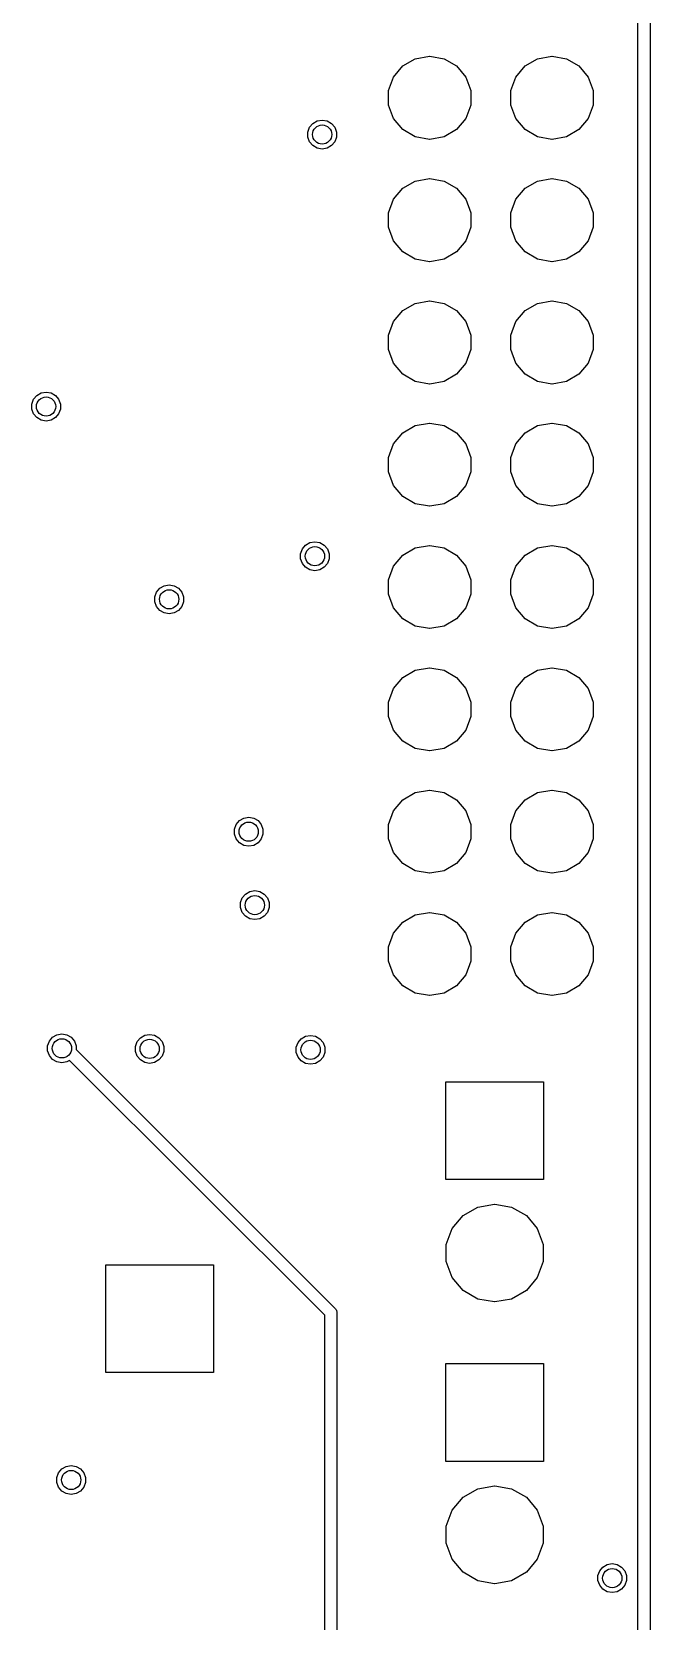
# Model space of a CAD drawing. Extents: x 10 to 287, y -200 to -10.
# Drawn here: x 166.69 to 179.53, y -109.49 to -76.48 of the extents above; entities that cross this region are included whole.
import ezdxf

# ---------------------------------------------------------------- set-up
doc = ezdxf.new("R2010")
doc.units = 0
doc.header["$MEASUREMENT"] = 0
doc.layers.add('BLACK', color=7, linetype='CONTINUOUS')

msp = doc.modelspace()

# ---------------------------------------------------------------- linework, layer by layer
at = {"layer": 'Black'}
for p, q in [((179.273, -129.397), (179.273, -56.8976)), ((179.527, -56.845), (179.527, -129.45)), ((174.199, -77.4182), (174.392, -77.1884)), ((174.392, -77.1884), (174.651, -77.0385)), ((174.651, -77.0385), (174.947, -76.9864)), ((174.947, -76.9864), (174.953, -76.9864)), ((174.953, -76.9864), (175.249, -77.0385)), ((175.249, -77.0385), (175.508, -77.1884)), ((175.508, -77.1884), (175.701, -77.4182)), ((176.739, -77.4182), (176.932, -77.1884)), ((176.932, -77.1884), (177.191, -77.0385)), ((177.191, -77.0385), (177.487, -76.9864)), ((177.487, -76.9864), (177.493, -76.9864)), ((177.493, -76.9864), (177.789, -77.0385)), ((177.789, -77.0385), (178.048, -77.1884)), ((178.048, -77.1884), (178.241, -77.4182)), ((174.096, -77.7), (174.199, -77.4182)), ((175.701, -77.4182), (175.804, -77.7)), ((176.636, -77.7), (176.739, -77.4182)), ((178.241, -77.4182), (178.344, -77.7)), ((174.096, -78), (174.096, -77.7)), ((175.804, -77.7), (175.804, -78)), ((176.636, -78), (176.636, -77.7)), ((178.344, -77.7), (178.344, -78)), ((174.199, -78.2818), (174.096, -78)), ((175.804, -78), (175.701, -78.2818)), ((176.739, -78.2818), (176.636, -78)), ((178.344, -78), (178.241, -78.2818)), ((172.424, -78.5608), (172.459, -78.4626)), ((172.459, -78.4626), (172.527, -78.3825)), ((172.527, -78.3825), (172.617, -78.3303)), ((172.617, -78.3303), (172.72, -78.3121)), ((172.72, -78.3121), (172.823, -78.3303)), ((172.823, -78.3303), (172.913, -78.3825)), ((172.913, -78.3825), (172.981, -78.4626)), ((172.981, -78.4626), (173.016, -78.5608)), ((174.392, -78.5116), (174.199, -78.2818)), ((174.651, -78.6615), (174.392, -78.5116)), ((175.508, -78.5116), (175.249, -78.6615)), ((175.701, -78.2818), (175.508, -78.5116)), ((176.932, -78.5116), (176.739, -78.2818)), ((177.191, -78.6615), (176.932, -78.5116)), ((178.048, -78.5116), (177.789, -78.6615)), ((178.241, -78.2818), (178.048, -78.5116)), ((172.424, -78.6652), (172.424, -78.5608)), ((172.459, -78.7634), (172.424, -78.6652)), ((172.527, -78.8435), (172.459, -78.7634)), ((172.617, -78.8957), (172.527, -78.8435)), ((172.913, -78.8435), (172.823, -78.8957)), ((172.981, -78.7634), (172.913, -78.8435)), ((173.016, -78.6652), (172.981, -78.7634)), ((173.016, -78.5608), (173.016, -78.6652)), ((174.947, -78.7136), (174.651, -78.6615)), ((174.953, -78.7136), (174.947, -78.7136)), ((175.249, -78.6615), (174.953, -78.7136)), ((177.487, -78.7136), (177.191, -78.6615)), ((177.493, -78.7136), (177.487, -78.7136)), ((177.789, -78.6615), (177.493, -78.7136)), ((172.72, -78.9139), (172.617, -78.8957)), ((172.823, -78.8957), (172.72, -78.9139)), ((174.651, -79.5785), (174.947, -79.5264)), ((174.947, -79.5264), (174.953, -79.5264)), ((174.953, -79.5264), (175.249, -79.5785)), ((177.191, -79.5785), (177.487, -79.5264)), ((177.487, -79.5264), (177.493, -79.5264)), ((177.493, -79.5264), (177.789, -79.5785)), ((174.199, -79.9582), (174.392, -79.7284)), ((174.392, -79.7284), (174.651, -79.5785)), ((175.249, -79.5785), (175.508, -79.7284)), ((175.508, -79.7284), (175.701, -79.9582)), ((176.739, -79.9582), (176.932, -79.7284)), ((176.932, -79.7284), (177.191, -79.5785)), ((177.789, -79.5785), (178.048, -79.7284)), ((178.048, -79.7284), (178.241, -79.9582)), ((174.096, -80.24), (174.199, -79.9582)), ((175.701, -79.9582), (175.804, -80.24)), ((176.636, -80.24), (176.739, -79.9582)), ((178.241, -79.9582), (178.344, -80.24)), ((174.096, -80.54), (174.096, -80.24)), ((175.804, -80.24), (175.804, -80.54)), ((176.636, -80.54), (176.636, -80.24)), ((178.344, -80.24), (178.344, -80.54)), ((174.199, -80.8218), (174.096, -80.54)), ((174.392, -81.0516), (174.199, -80.8218)), ((175.701, -80.8218), (175.508, -81.0516)), ((175.804, -80.54), (175.701, -80.8218)), ((176.739, -80.8218), (176.636, -80.54)), ((176.932, -81.0516), (176.739, -80.8218)), ((178.241, -80.8218), (178.048, -81.0516)), ((178.344, -80.54), (178.241, -80.8218)), ((174.651, -81.2015), (174.392, -81.0516)), ((175.508, -81.0516), (175.249, -81.2015)), ((177.191, -81.2015), (176.932, -81.0516)), ((178.048, -81.0516), (177.789, -81.2015)), ((174.947, -81.2536), (174.651, -81.2015)), ((174.953, -81.2536), (174.947, -81.2536)), ((175.249, -81.2015), (174.953, -81.2536)), ((177.487, -81.2536), (177.191, -81.2015)), ((177.493, -81.2536), (177.487, -81.2536)), ((177.789, -81.2015), (177.493, -81.2536)), ((174.392, -82.2684), (174.651, -82.1185)), ((174.651, -82.1185), (174.947, -82.0664)), ((174.947, -82.0664), (174.953, -82.0664)), ((174.953, -82.0664), (175.249, -82.1185)), ((175.249, -82.1185), (175.508, -82.2684)), ((176.932, -82.2684), (177.191, -82.1185)), ((177.191, -82.1185), (177.487, -82.0664)), ((177.487, -82.0664), (177.493, -82.0664)), ((177.493, -82.0664), (177.789, -82.1185)), ((177.789, -82.1185), (178.048, -82.2684)), ((174.096, -82.78), (174.199, -82.4982)), ((174.199, -82.4982), (174.392, -82.2684)), ((175.508, -82.2684), (175.701, -82.4982)), ((175.701, -82.4982), (175.804, -82.78)), ((176.636, -82.78), (176.739, -82.4982)), ((176.739, -82.4982), (176.932, -82.2684)), ((178.048, -82.2684), (178.241, -82.4982)), ((178.241, -82.4982), (178.344, -82.78)), ((174.096, -83.08), (174.096, -82.78)), ((175.804, -82.78), (175.804, -83.08)), ((176.636, -83.08), (176.636, -82.78)), ((178.344, -82.78), (178.344, -83.08)), ((174.199, -83.3618), (174.096, -83.08)), ((175.804, -83.08), (175.701, -83.3618)), ((176.739, -83.3618), (176.636, -83.08)), ((178.344, -83.08), (178.241, -83.3618)), ((174.392, -83.5916), (174.199, -83.3618)), ((175.701, -83.3618), (175.508, -83.5916)), ((176.932, -83.5916), (176.739, -83.3618)), ((178.241, -83.3618), (178.048, -83.5916)), ((174.651, -83.7415), (174.392, -83.5916)), ((174.947, -83.7936), (174.651, -83.7415)), ((174.953, -83.7936), (174.947, -83.7936)), ((175.249, -83.7415), (174.953, -83.7936)), ((175.508, -83.5916), (175.249, -83.7415)), ((177.191, -83.7415), (176.932, -83.5916)), ((177.487, -83.7936), (177.191, -83.7415)), ((177.493, -83.7936), (177.487, -83.7936)), ((177.789, -83.7415), (177.493, -83.7936)), ((178.048, -83.5916), (177.789, -83.7415)), ((166.695, -84.2097), (166.731, -84.1115)), ((166.731, -84.1115), (166.798, -84.0315)), ((166.798, -84.0315), (166.889, -83.9793)), ((166.889, -83.9793), (166.991, -83.9611)), ((166.991, -83.9611), (167.094, -83.9793)), ((167.094, -83.9793), (167.185, -84.0315)), ((167.185, -84.0315), (167.252, -84.1115)), ((167.252, -84.1115), (167.288, -84.2097)), ((166.695, -84.3142), (166.695, -84.2097)), ((166.731, -84.4124), (166.695, -84.3142)), ((166.798, -84.4925), (166.731, -84.4124)), ((166.889, -84.5447), (166.798, -84.4925)), ((167.185, -84.4925), (167.094, -84.5447)), ((167.252, -84.4124), (167.185, -84.4925)), ((167.288, -84.3142), (167.252, -84.4124)), ((167.288, -84.2097), (167.288, -84.3142)), ((166.991, -84.5628), (166.889, -84.5447)), ((167.094, -84.5447), (166.991, -84.5628)), ((174.199, -85.0382), (174.392, -84.8084)), ((174.392, -84.8084), (174.651, -84.6585)), ((174.651, -84.6585), (174.947, -84.6064)), ((174.947, -84.6064), (174.953, -84.6064)), ((174.953, -84.6064), (175.249, -84.6585)), ((175.249, -84.6585), (175.508, -84.8084)), ((175.508, -84.8084), (175.701, -85.0382)), ((176.739, -85.0382), (176.932, -84.8084)), ((176.932, -84.8084), (177.191, -84.6585)), ((177.191, -84.6585), (177.487, -84.6064)), ((177.487, -84.6064), (177.493, -84.6064)), ((177.493, -84.6064), (177.789, -84.6585)), ((177.789, -84.6585), (178.048, -84.8084)), ((178.048, -84.8084), (178.241, -85.0382)), ((174.096, -85.32), (174.199, -85.0382)), ((175.701, -85.0382), (175.804, -85.32)), ((176.636, -85.32), (176.739, -85.0382)), ((178.241, -85.0382), (178.344, -85.32)), ((174.096, -85.62), (174.096, -85.32)), ((175.804, -85.32), (175.804, -85.62)), ((176.636, -85.62), (176.636, -85.32)), ((178.344, -85.32), (178.344, -85.62)), ((174.199, -85.9018), (174.096, -85.62)), ((175.804, -85.62), (175.701, -85.9018)), ((176.739, -85.9018), (176.636, -85.62)), ((178.344, -85.62), (178.241, -85.9018)), ((174.392, -86.1316), (174.199, -85.9018)), ((174.651, -86.2815), (174.392, -86.1316)), ((175.508, -86.1316), (175.249, -86.2815)), ((175.701, -85.9018), (175.508, -86.1316)), ((176.932, -86.1316), (176.739, -85.9018)), ((177.191, -86.2815), (176.932, -86.1316)), ((178.048, -86.1316), (177.789, -86.2815)), ((178.241, -85.9018), (178.048, -86.1316)), ((174.947, -86.3336), (174.651, -86.2815)), ((174.953, -86.3336), (174.947, -86.3336)), ((175.249, -86.2815), (174.953, -86.3336)), ((177.487, -86.3336), (177.191, -86.2815)), ((177.493, -86.3336), (177.487, -86.3336)), ((177.789, -86.2815), (177.493, -86.3336)), ((172.377, -87.1395), (172.467, -87.0873)), ((172.467, -87.0873), (172.57, -87.0691)), ((172.57, -87.0691), (172.673, -87.0873)), ((172.673, -87.0873), (172.763, -87.1395)), ((172.274, -87.3178), (172.309, -87.2196)), ((172.274, -87.4222), (172.274, -87.3178)), ((172.309, -87.5204), (172.274, -87.4222)), ((172.309, -87.2196), (172.377, -87.1395)), ((172.763, -87.1395), (172.831, -87.2196)), ((172.831, -87.2196), (172.866, -87.3178)), ((172.866, -87.4222), (172.831, -87.5204)), ((172.866, -87.3178), (172.866, -87.4222)), ((174.199, -87.5782), (174.392, -87.3484)), ((174.392, -87.3484), (174.651, -87.1985)), ((174.651, -87.1985), (174.947, -87.1464)), ((174.947, -87.1464), (174.953, -87.1464)), ((174.953, -87.1464), (175.249, -87.1985)), ((175.249, -87.1985), (175.508, -87.3484)), ((175.508, -87.3484), (175.701, -87.5782)), ((176.739, -87.5782), (176.932, -87.3484)), ((176.932, -87.3484), (177.191, -87.1985)), ((177.191, -87.1985), (177.487, -87.1464)), ((177.487, -87.1464), (177.493, -87.1464)), ((177.493, -87.1464), (177.789, -87.1985)), ((177.789, -87.1985), (178.048, -87.3484)), ((178.048, -87.3484), (178.241, -87.5782)), ((172.377, -87.6005), (172.309, -87.5204)), ((172.467, -87.6527), (172.377, -87.6005)), ((172.57, -87.6709), (172.467, -87.6527)), ((172.673, -87.6527), (172.57, -87.6709)), ((172.763, -87.6005), (172.673, -87.6527)), ((172.831, -87.5204), (172.763, -87.6005)), ((174.096, -87.86), (174.199, -87.5782)), ((175.701, -87.5782), (175.804, -87.86)), ((176.636, -87.86), (176.739, -87.5782)), ((178.241, -87.5782), (178.344, -87.86)), ((169.249, -88.2128), (169.284, -88.1146)), ((169.284, -88.1146), (169.352, -88.0345)), ((169.352, -88.0345), (169.442, -87.9823)), ((169.442, -87.9823), (169.545, -87.9641)), ((169.545, -87.9641), (169.648, -87.9823)), ((169.648, -87.9823), (169.738, -88.0345)), ((169.738, -88.0345), (169.806, -88.1146)), ((169.806, -88.1146), (169.841, -88.2128)), ((174.096, -88.16), (174.096, -87.86)), ((175.804, -87.86), (175.804, -88.16)), ((176.636, -88.16), (176.636, -87.86)), ((178.344, -87.86), (178.344, -88.16)), ((169.249, -88.3172), (169.249, -88.2128)), ((169.284, -88.4154), (169.249, -88.3172)), ((169.352, -88.4955), (169.284, -88.4154)), ((169.806, -88.4154), (169.738, -88.4955)), ((169.841, -88.3172), (169.806, -88.4154)), ((169.841, -88.2128), (169.841, -88.3172)), ((174.199, -88.4418), (174.096, -88.16)), ((174.392, -88.6716), (174.199, -88.4418)), ((175.701, -88.4418), (175.508, -88.6716)), ((175.804, -88.16), (175.701, -88.4418)), ((176.739, -88.4418), (176.636, -88.16)), ((176.932, -88.6716), (176.739, -88.4418)), ((178.241, -88.4418), (178.048, -88.6716)), ((178.344, -88.16), (178.241, -88.4418)), ((169.442, -88.5477), (169.352, -88.4955)), ((169.545, -88.5659), (169.442, -88.5477)), ((169.648, -88.5477), (169.545, -88.5659)), ((169.738, -88.4955), (169.648, -88.5477)), ((174.651, -88.8215), (174.392, -88.6716)), ((175.508, -88.6716), (175.249, -88.8215)), ((177.191, -88.8215), (176.932, -88.6716)), ((178.048, -88.6716), (177.789, -88.8215)), ((174.947, -88.8736), (174.651, -88.8215)), ((174.953, -88.8736), (174.947, -88.8736)), ((175.249, -88.8215), (174.953, -88.8736)), ((177.487, -88.8736), (177.191, -88.8215)), ((177.493, -88.8736), (177.487, -88.8736)), ((177.789, -88.8215), (177.493, -88.8736)), ((174.392, -89.8884), (174.651, -89.7385)), ((174.651, -89.7385), (174.947, -89.6864)), ((174.947, -89.6864), (174.953, -89.6864)), ((174.953, -89.6864), (175.249, -89.7385)), ((175.249, -89.7385), (175.508, -89.8884)), ((176.932, -89.8884), (177.191, -89.7385)), ((177.191, -89.7385), (177.487, -89.6864)), ((177.487, -89.6864), (177.493, -89.6864)), ((177.493, -89.6864), (177.789, -89.7385)), ((177.789, -89.7385), (178.048, -89.8884)), ((174.199, -90.1182), (174.392, -89.8884)), ((175.508, -89.8884), (175.701, -90.1182)), ((176.739, -90.1182), (176.932, -89.8884)), ((178.048, -89.8884), (178.241, -90.1182)), ((174.096, -90.4), (174.199, -90.1182)), ((174.096, -90.7), (174.096, -90.4)), ((175.701, -90.1182), (175.804, -90.4)), ((175.804, -90.4), (175.804, -90.7)), ((176.636, -90.4), (176.739, -90.1182)), ((176.636, -90.7), (176.636, -90.4)), ((178.241, -90.1182), (178.344, -90.4)), ((178.344, -90.4), (178.344, -90.7)), ((174.199, -90.9818), (174.096, -90.7)), ((175.804, -90.7), (175.701, -90.9818)), ((176.739, -90.9818), (176.636, -90.7)), ((178.344, -90.7), (178.241, -90.9818)), ((174.392, -91.2116), (174.199, -90.9818)), ((175.701, -90.9818), (175.508, -91.2116)), ((176.932, -91.2116), (176.739, -90.9818)), ((178.241, -90.9818), (178.048, -91.2116)), ((174.651, -91.3615), (174.392, -91.2116)), ((174.947, -91.4136), (174.651, -91.3615)), ((174.953, -91.4136), (174.947, -91.4136)), ((175.249, -91.3615), (174.953, -91.4136)), ((175.508, -91.2116), (175.249, -91.3615)), ((177.191, -91.3615), (176.932, -91.2116)), ((177.487, -91.4136), (177.191, -91.3615)), ((177.493, -91.4136), (177.487, -91.4136)), ((177.789, -91.3615), (177.493, -91.4136)), ((178.048, -91.2116), (177.789, -91.3615)), ((174.392, -92.4284), (174.651, -92.2785)), ((174.651, -92.2785), (174.947, -92.2264)), ((174.947, -92.2264), (174.953, -92.2264)), ((174.953, -92.2264), (175.249, -92.2785)), ((175.249, -92.2785), (175.508, -92.4284)), ((176.932, -92.4284), (177.191, -92.2785)), ((177.191, -92.2785), (177.487, -92.2264)), ((177.487, -92.2264), (177.493, -92.2264)), ((177.493, -92.2264), (177.789, -92.2785)), ((177.789, -92.2785), (178.048, -92.4284)), ((174.096, -92.94), (174.199, -92.6582)), ((174.199, -92.6582), (174.392, -92.4284)), ((175.508, -92.4284), (175.701, -92.6582)), ((175.701, -92.6582), (175.804, -92.94)), ((176.636, -92.94), (176.739, -92.6582)), ((176.739, -92.6582), (176.932, -92.4284)), ((178.048, -92.4284), (178.241, -92.6582)), ((178.241, -92.6582), (178.344, -92.94)), ((170.9, -93.0388), (170.935, -92.9406)), ((170.9, -93.1432), (170.9, -93.0388)), ((170.935, -92.9406), (171.003, -92.8605)), ((171.003, -92.8605), (171.093, -92.8083)), ((171.093, -92.8083), (171.196, -92.7901)), ((171.196, -92.7901), (171.299, -92.8083)), ((171.299, -92.8083), (171.389, -92.8605)), ((171.389, -92.8605), (171.457, -92.9406)), ((171.457, -92.9406), (171.492, -93.0388)), ((171.492, -93.0388), (171.492, -93.1432)), ((174.096, -93.24), (174.096, -92.94)), ((175.804, -92.94), (175.804, -93.24)), ((176.636, -93.24), (176.636, -92.94)), ((178.344, -92.94), (178.344, -93.24)), ((170.935, -93.2414), (170.9, -93.1432)), ((171.003, -93.3215), (170.935, -93.2414)), ((171.093, -93.3737), (171.003, -93.3215)), ((171.196, -93.3919), (171.093, -93.3737)), ((171.299, -93.3737), (171.196, -93.3919)), ((171.389, -93.3215), (171.299, -93.3737)), ((171.457, -93.2414), (171.389, -93.3215)), ((171.492, -93.1432), (171.457, -93.2414)), ((174.199, -93.5218), (174.096, -93.24)), ((175.804, -93.24), (175.701, -93.5218)), ((176.739, -93.5218), (176.636, -93.24)), ((178.344, -93.24), (178.241, -93.5218)), ((174.392, -93.7516), (174.199, -93.5218)), ((175.701, -93.5218), (175.508, -93.7516)), ((176.932, -93.7516), (176.739, -93.5218)), ((178.241, -93.5218), (178.048, -93.7516)), ((174.651, -93.9015), (174.392, -93.7516)), ((174.947, -93.9536), (174.651, -93.9015)), ((174.953, -93.9536), (174.947, -93.9536)), ((175.249, -93.9015), (174.953, -93.9536)), ((175.508, -93.7516), (175.249, -93.9015)), ((177.191, -93.9015), (176.932, -93.7516)), ((177.487, -93.9536), (177.191, -93.9015)), ((177.493, -93.9536), (177.487, -93.9536)), ((177.789, -93.9015), (177.493, -93.9536)), ((178.048, -93.7516), (177.789, -93.9015)), ((171.062, -94.4646), (171.13, -94.3845)), ((171.13, -94.3845), (171.22, -94.3323)), ((171.22, -94.3323), (171.323, -94.3141)), ((171.323, -94.3141), (171.426, -94.3323)), ((171.426, -94.3323), (171.516, -94.3845)), ((171.516, -94.3845), (171.584, -94.4646)), ((171.027, -94.5628), (171.062, -94.4646)), ((171.027, -94.6672), (171.027, -94.5628)), ((171.062, -94.7654), (171.027, -94.6672)), ((171.584, -94.4646), (171.619, -94.5628)), ((171.619, -94.6672), (171.584, -94.7654)), ((171.619, -94.5628), (171.619, -94.6672)), ((171.13, -94.8455), (171.062, -94.7654)), ((171.22, -94.8977), (171.13, -94.8455)), ((171.323, -94.9159), (171.22, -94.8977)), ((171.426, -94.8977), (171.323, -94.9159)), ((171.516, -94.8455), (171.426, -94.8977)), ((171.584, -94.7654), (171.516, -94.8455)), ((174.199, -95.1982), (174.392, -94.9684)), ((174.392, -94.9684), (174.651, -94.8185)), ((174.651, -94.8185), (174.947, -94.7664)), ((174.947, -94.7664), (174.953, -94.7664)), ((174.953, -94.7664), (175.249, -94.8185)), ((175.249, -94.8185), (175.508, -94.9684)), ((175.508, -94.9684), (175.701, -95.1982)), ((176.739, -95.1982), (176.932, -94.9684)), ((176.932, -94.9684), (177.191, -94.8185)), ((177.191, -94.8185), (177.487, -94.7664)), ((177.487, -94.7664), (177.493, -94.7664)), ((177.493, -94.7664), (177.789, -94.8185)), ((177.789, -94.8185), (178.048, -94.9684)), ((178.048, -94.9684), (178.241, -95.1982)), ((174.096, -95.48), (174.199, -95.1982)), ((175.701, -95.1982), (175.804, -95.48)), ((176.636, -95.48), (176.739, -95.1982)), ((178.241, -95.1982), (178.344, -95.48)), ((174.096, -95.78), (174.096, -95.48)), ((175.804, -95.48), (175.804, -95.78)), ((176.636, -95.78), (176.636, -95.48)), ((178.344, -95.48), (178.344, -95.78)), ((174.199, -96.0618), (174.096, -95.78)), ((175.804, -95.78), (175.701, -96.0618)), ((176.739, -96.0618), (176.636, -95.78)), ((178.344, -95.78), (178.241, -96.0618)), ((174.392, -96.2916), (174.199, -96.0618)), ((174.651, -96.4415), (174.392, -96.2916)), ((175.508, -96.2916), (175.249, -96.4415)), ((175.701, -96.0618), (175.508, -96.2916)), ((176.932, -96.2916), (176.739, -96.0618)), ((177.191, -96.4415), (176.932, -96.2916)), ((178.048, -96.2916), (177.789, -96.4415)), ((178.241, -96.0618), (178.048, -96.2916)), ((174.947, -96.4936), (174.651, -96.4415)), ((174.953, -96.4936), (174.947, -96.4936)), ((175.249, -96.4415), (174.953, -96.4936)), ((177.487, -96.4936), (177.191, -96.4415)), ((177.493, -96.4936), (177.487, -96.4936)), ((177.789, -96.4415), (177.493, -96.4936)), ((167.059, -97.4396), (167.127, -97.3595)), ((167.127, -97.3595), (167.217, -97.3073)), ((167.217, -97.3073), (167.32, -97.2891)), ((167.32, -97.2891), (167.423, -97.3073)), ((167.423, -97.3073), (167.513, -97.3595)), ((167.513, -97.3595), (167.581, -97.4396)), ((168.947, -97.3695), (169.037, -97.3173)), ((169.037, -97.3173), (169.14, -97.2991)), ((169.14, -97.2991), (169.243, -97.3173)), ((169.243, -97.3173), (169.333, -97.3695)), ((172.287, -97.3895), (172.377, -97.3373)), ((172.377, -97.3373), (172.48, -97.3191)), ((172.48, -97.3191), (172.583, -97.3373)), ((172.583, -97.3373), (172.673, -97.3895)), ((167.024, -97.5378), (167.059, -97.4396)), ((167.024, -97.6422), (167.024, -97.5378)), ((167.059, -97.7404), (167.024, -97.6422)), ((167.581, -97.4396), (167.616, -97.5378)), ((167.616, -97.5378), (167.616, -97.6167)), ((167.616, -97.6167), (172.99, -102.99)), ((168.844, -97.5478), (168.879, -97.4496)), ((168.844, -97.6522), (168.844, -97.5478)), ((168.879, -97.7504), (168.844, -97.6522)), ((168.879, -97.4496), (168.947, -97.3695)), ((169.333, -97.3695), (169.401, -97.4496)), ((169.401, -97.4496), (169.436, -97.5478)), ((169.436, -97.6522), (169.401, -97.7504)), ((169.436, -97.5478), (169.436, -97.6522)), ((172.184, -97.5678), (172.219, -97.4696)), ((172.184, -97.6722), (172.184, -97.5678)), ((172.219, -97.7704), (172.184, -97.6722)), ((172.219, -97.4696), (172.287, -97.3895)), ((172.673, -97.3895), (172.741, -97.4696)), ((172.741, -97.4696), (172.776, -97.5678)), ((172.776, -97.6722), (172.741, -97.7704)), ((172.776, -97.5678), (172.776, -97.6722)), ((167.127, -97.8205), (167.059, -97.7404)), ((167.217, -97.8727), (167.127, -97.8205)), ((167.32, -97.8909), (167.217, -97.8727)), ((167.423, -97.8727), (167.32, -97.8909)), ((167.48, -97.8397), (167.423, -97.8727)), ((172.773, -103.133), (167.48, -97.8397)), ((168.947, -97.8305), (168.879, -97.7504)), ((169.037, -97.8827), (168.947, -97.8305)), ((169.14, -97.9009), (169.037, -97.8827)), ((169.243, -97.8827), (169.14, -97.9009)), ((169.333, -97.8305), (169.243, -97.8827)), ((169.401, -97.7504), (169.333, -97.8305)), ((172.287, -97.8505), (172.219, -97.7704)), ((172.377, -97.9027), (172.287, -97.8505)), ((172.48, -97.9209), (172.377, -97.9027)), ((172.583, -97.9027), (172.48, -97.9209)), ((172.673, -97.8505), (172.583, -97.9027)), ((172.741, -97.7704), (172.673, -97.8505)), ((175.284, -100.316), (175.284, -98.284)), ((175.284, -98.284), (177.316, -98.284)), ((177.316, -98.284), (177.316, -100.316)), ((177.316, -100.316), (175.284, -100.316)), ((175.643, -101.062), (175.949, -100.885)), ((175.949, -100.885), (176.296, -100.824)), ((176.296, -100.824), (176.304, -100.824)), ((176.304, -100.824), (176.651, -100.885)), ((176.651, -100.885), (176.957, -101.062)), ((175.416, -101.332), (175.643, -101.062)), ((176.957, -101.062), (177.184, -101.332)), ((175.296, -101.664), (175.416, -101.332)), ((177.184, -101.332), (177.304, -101.664)), ((175.296, -102.016), (175.296, -101.664)), ((177.304, -101.664), (177.304, -102.016)), ((168.232, -104.318), (168.232, -102.082)), ((168.232, -102.082), (170.468, -102.082)), ((170.468, -102.082), (170.468, -104.318)), ((175.416, -102.348), (175.296, -102.016)), ((177.304, -102.016), (177.184, -102.348)), ((175.643, -102.618), (175.416, -102.348)), ((175.949, -102.795), (175.643, -102.618)), ((176.957, -102.618), (176.651, -102.795)), ((177.184, -102.348), (176.957, -102.618)), ((176.296, -102.856), (175.949, -102.795)), ((176.304, -102.856), (176.296, -102.856)), ((176.651, -102.795), (176.304, -102.856)), ((172.773, -118.3), (172.773, -103.133)), ((172.99, -102.99), (172.993, -102.995)), ((172.993, -102.995), (172.997, -102.998)), ((172.997, -102.998), (173.006, -103.013)), ((173.006, -103.013), (173.015, -103.026)), ((173.015, -103.026), (173.017, -103.032)), ((173.017, -103.032), (173.019, -103.037)), ((173.019, -103.037), (173.022, -103.053)), ((173.022, -103.053), (173.027, -103.069)), ((173.027, -103.069), (173.026, -103.074)), ((173.026, -103.074), (173.027, -103.08)), ((173.027, -103.08), (173.027, -118.3)), ((175.284, -106.166), (175.284, -104.134)), ((175.284, -104.134), (177.316, -104.134)), ((177.316, -104.134), (177.316, -106.166)), ((170.468, -104.318), (168.232, -104.318)), ((167.32, -106.323), (167.41, -106.27)), ((167.41, -106.27), (167.513, -106.252)), ((167.513, -106.252), (167.616, -106.27)), ((167.616, -106.27), (167.706, -106.323)), ((177.316, -106.166), (175.284, -106.166)), ((167.217, -106.501), (167.252, -106.403)), ((167.217, -106.605), (167.217, -106.501)), ((167.252, -106.703), (167.217, -106.605)), ((167.252, -106.403), (167.32, -106.323)), ((167.706, -106.323), (167.774, -106.403)), ((167.774, -106.403), (167.809, -106.501)), ((167.809, -106.605), (167.774, -106.703)), ((167.809, -106.501), (167.809, -106.605)), ((167.32, -106.783), (167.252, -106.703)), ((167.41, -106.836), (167.32, -106.783)), ((167.513, -106.854), (167.41, -106.836)), ((167.616, -106.836), (167.513, -106.854)), ((167.706, -106.783), (167.616, -106.836)), ((167.774, -106.703), (167.706, -106.783)), ((175.416, -107.182), (175.643, -106.912)), ((175.643, -106.912), (175.949, -106.735)), ((175.949, -106.735), (176.296, -106.674)), ((176.296, -106.674), (176.304, -106.674)), ((176.304, -106.674), (176.651, -106.735)), ((176.651, -106.735), (176.957, -106.912)), ((176.957, -106.912), (177.184, -107.182)), ((175.296, -107.514), (175.416, -107.182)), ((177.184, -107.182), (177.304, -107.514)), ((175.296, -107.866), (175.296, -107.514)), ((177.304, -107.514), (177.304, -107.866)), ((175.416, -108.198), (175.296, -107.866)), ((177.304, -107.866), (177.184, -108.198)), ((175.643, -108.468), (175.416, -108.198)), ((177.184, -108.198), (176.957, -108.468)), ((175.949, -108.645), (175.643, -108.468)), ((176.957, -108.468), (176.651, -108.645)), ((178.444, -108.538), (178.479, -108.44)), ((178.444, -108.642), (178.444, -108.538)), ((178.479, -108.44), (178.547, -108.36)), ((178.547, -108.36), (178.637, -108.307)), ((178.637, -108.307), (178.74, -108.289)), ((178.74, -108.289), (178.843, -108.307)), ((178.843, -108.307), (178.933, -108.36)), ((178.933, -108.36), (179.001, -108.44)), ((179.001, -108.44), (179.036, -108.538)), ((179.036, -108.538), (179.036, -108.642)), ((176.296, -108.706), (175.949, -108.645)), ((176.304, -108.706), (176.296, -108.706)), ((176.651, -108.645), (176.304, -108.706)), ((178.479, -108.74), (178.444, -108.642)), ((178.547, -108.82), (178.479, -108.74)), ((178.637, -108.873), (178.547, -108.82)), ((178.74, -108.891), (178.637, -108.873)), ((178.843, -108.873), (178.74, -108.891)), ((178.933, -108.82), (178.843, -108.873)), ((179.001, -108.74), (178.933, -108.82)), ((179.036, -108.642), (179.001, -108.74))]:
    msp.add_line(p, q, dxfattribs=at)
for centre in [(172.72, -78.613), (166.991, -84.262), (172.57, -87.37), (169.545, -88.265), (171.196, -93.091), (171.323, -94.615), (167.32, -97.59), (169.14, -97.6), (172.48, -97.62), (167.513, -106.553), (178.74, -108.59)]:
    msp.add_circle(centre, 0.1994, dxfattribs=at)

doc.saveas('drawing.dxf')
